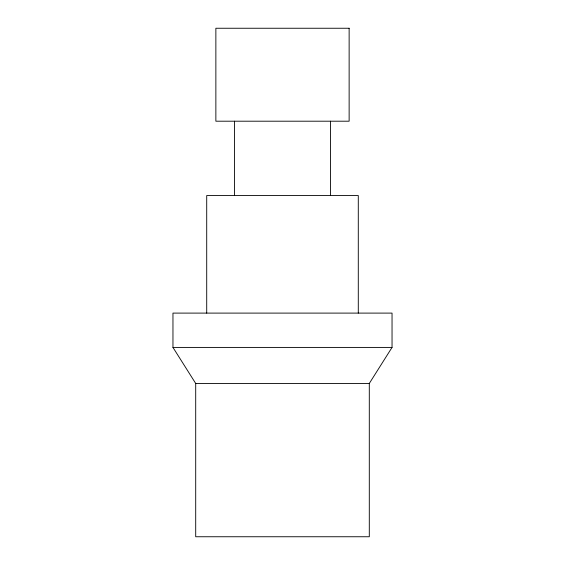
<?xml version="1.0" encoding="UTF-8"?>
<svg xmlns="http://www.w3.org/2000/svg" width="565" height="565" viewBox="0 0 565 565"><rect width="100%" height="100%" fill="white"/><g stroke="black" fill="none" stroke-linecap="round" stroke-linejoin="round"><path stroke-width="0.85" d="M369.298 383.458L392.039 347.419L392.039 313.102L172.961 313.102L172.961 347.419L195.702 383.458L195.702 536.75L369.298 536.75L369.298 383.458L195.702 383.458M172.961 347.419L392.039 347.419M358.288 313.102L358.288 195.561L206.712 195.561L206.712 313.102M330.546 121.2L330.546 195.561M234.454 121.2L234.454 195.561M349.135 28.25L215.865 28.25L215.865 121.2L349.135 121.2L349.135 28.25"/></g></svg>
